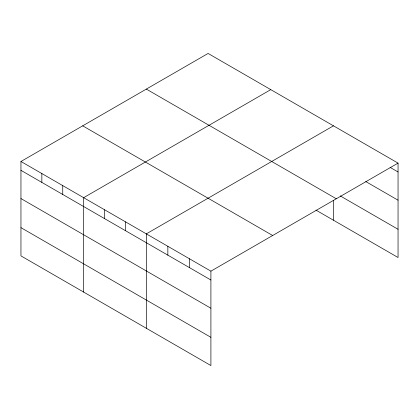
<?xml version="1.0" encoding="UTF-8"?>
<svg xmlns="http://www.w3.org/2000/svg" width="419" height="419" viewBox="0 0 419 419"><rect width="100%" height="100%" fill="white"/><g stroke="black" fill="none" stroke-linecap="round" stroke-linejoin="round"><path stroke-width="0.63" d="M20.95 161.488L210.909 271.161L210.909 365.557L20.95 255.883L20.95 161.488L208.091 53.443L398.05 163.117L398.05 257.512L315.957 210.113M270.779 89.635L83.638 197.679L83.638 292.074M333.466 125.826L146.32 233.87L146.32 328.271M210.909 271.161L398.05 163.117M390.12 167.385L398.05 171.963M365.756 181.553L398.05 200.193M340.265 195.919L398.05 229.282M146.336 89.1L336.295 198.768M82.705 125.836L272.664 235.504M20.95 170.339L210.909 280.012M20.95 198.569L210.909 308.243M20.95 227.653L210.909 337.326M333.466 200.334L333.466 220.221M189.378 258.733L189.378 267.579M167.851 246.304L167.851 255.15M125.428 221.808L125.428 230.66M104.53 209.746L104.53 218.592M62.74 185.617L62.74 194.468M41.848 173.555L41.848 182.401"/></g></svg>
